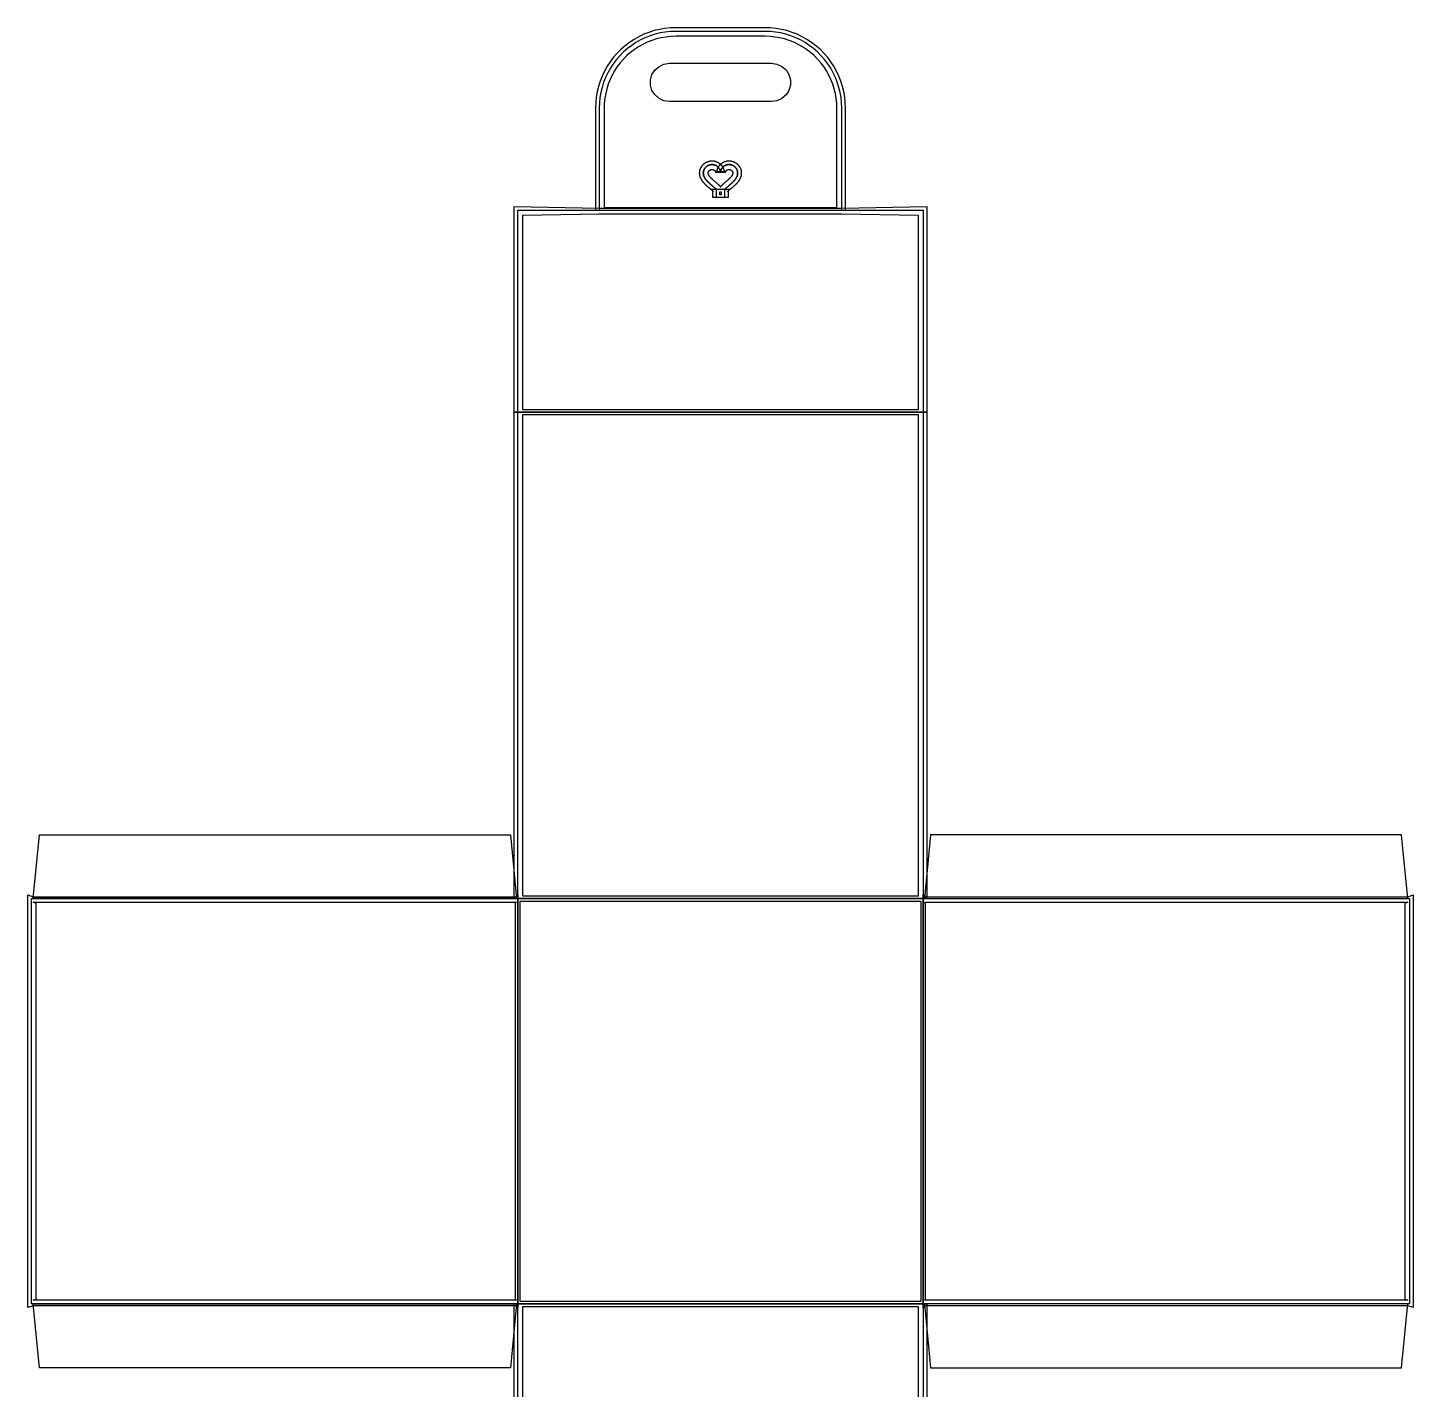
# Model space of a CAD drawing. Header units: millimetres. Extents: x -3 to 1126, y -13 to 1746.
# Drawn here: x -3 to 1126, y 637 to 1746 of the extents above; entities that cross this region are included whole.
import ezdxf

# ---------------------------------------------------------------- set-up
doc = ezdxf.new("R2010")
doc.units = ezdxf.units.MM
for name, color, linetype in [('BLEED', 5, 'Continuous'), ('CREASE', 4, 'Continuous'), ('CUT', 6, 'Continuous'), ('GLUE', 2, 'Continuous'), ('SAFE', 94, 'Continuous')]:
    doc.layers.add(name, color=color, linetype=linetype)

msp = doc.modelspace()

# ---------------------------------------------------------------- linework, layer by layer
at = {"layer": 'BLEED'}
for points in [[(459.5, 1597.5), (663.1, 1597.5), (663.1, 1680.7), (663, 1685.1), (662.5, 1689.6), (661.8, 1694), (660.7, 1698.3), (659.4, 1702.6), (657.7, 1706.7), (655.8, 1710.8), (653.6, 1714.7), (651.2, 1718.4), (648.5, 1722), (645.5, 1725.3), (642.4, 1728.5), (639, 1731.4), (635.5, 1734.1), (631.7, 1736.6), (627.8, 1738.7), (623.8, 1740.7), (619.6, 1742.3), (615.4, 1743.7), (611, 1744.7), (606.6, 1745.5), (602.2, 1745.9), (597.8, 1746.1), (524.9, 1746.1), (520.5, 1745.9), (516, 1745.5), (511.6, 1744.7), (507.3, 1743.7), (503, 1742.3), (498.9, 1740.7), (494.9, 1738.7), (491, 1736.6), (487.2, 1734.1), (483.7, 1731.4), (480.3, 1728.5), (477.1, 1725.3), (474.2, 1722), (471.5, 1718.4), (469.1, 1714.7), (466.9, 1710.8), (465, 1706.7), (463.3, 1702.6), (462, 1698.3), (460.9, 1694), (460.1, 1689.6), (459.7, 1685.1), (459.5, 1680.7)], [(553.8, 1614.4), (555.6, 1612.4), (555.6, 1612.5), (555.4, 1612.6), (555.3, 1612.7), (555.2, 1612.8), (555, 1613), (554.9, 1613.1), (554.8, 1613.2), (554.6, 1613.4), (554.5, 1613.5), (554.3, 1613.6), (554.2, 1613.8), (554, 1613.9), (553.9, 1614), (553.7, 1614.2), (553.5, 1614.3), (553.4, 1614.4), (553.2, 1614.6), (553, 1614.7), (552.9, 1614.8), (552.7, 1615), (552.5, 1615.1), (552.4, 1615.3), (552.2, 1615.4), (552, 1615.6), (551.9, 1615.7), (551.7, 1615.9), (551.5, 1616), (551.3, 1616.2), (551.2, 1616.3), (551, 1616.5), (550.8, 1616.6), (550.6, 1616.8), (550.5, 1617), (550.3, 1617.1), (550.1, 1617.3), (549.9, 1617.4), (549.8, 1617.6), (549.6, 1617.8), (549.4, 1617.9), (549.2, 1618.1), (549.1, 1618.3), (548.9, 1618.4), (548.7, 1618.6), (548.5, 1618.8), (548.4, 1619), (548.2, 1619.2), (548, 1619.3), (547.9, 1619.5), (547.7, 1619.7), (547.6, 1619.9), (547.4, 1620.1), (547.2, 1620.3), (547.1, 1620.5), (546.9, 1620.7), (546.8, 1620.9), (546.6, 1621.1), (546.5, 1621.3), (546.4, 1621.5), (546.2, 1621.7), (546.1, 1621.9), (546, 1622.1), (545.8, 1622.3), (545.7, 1622.6), (545.6, 1622.8), (545.5, 1623), (545.4, 1623.2), (545.3, 1623.5), (545.2, 1623.7), (545.1, 1623.9), (545, 1624.2), (544.9, 1624.4), (544.8, 1624.6), (544.8, 1624.9), (544.7, 1625.1), (544.6, 1625.4), (544.6, 1625.6), (544.5, 1625.9), (544.5, 1626.1), (544.4, 1626.4), (544.4, 1626.6), (544.4, 1626.9), (544.4, 1627.1), (544.3, 1627.4), (544.3, 1627.6), (544.3, 1627.9), (544.3, 1628.1), (544.4, 1628.4), (544.4, 1628.6), (544.4, 1628.9), (544.5, 1629.1), (544.5, 1629.4), (544.5, 1629.6), (544.6, 1629.9), (544.7, 1630.1), (544.7, 1630.4), (544.8, 1630.6), (544.9, 1630.9), (545, 1631.1), (545.1, 1631.3), (545.2, 1631.6), (545.3, 1631.8), (545.4, 1632), (545.5, 1632.2), (545.6, 1632.5), (545.7, 1632.7), (545.9, 1632.9), (546, 1633.1), (546.2, 1633.3), (546.3, 1633.5), (546.5, 1633.7), (546.6, 1633.9), (546.8, 1634.1), (546.9, 1634.3), (547.1, 1634.4), (547.3, 1634.6), (547.5, 1634.8), (547.6, 1635), (547.8, 1635.1), (548, 1635.3), (548.2, 1635.4), (548.4, 1635.6), (548.6, 1635.7), (548.8, 1635.9), (549, 1636), (549.2, 1636.1), (549.5, 1636.3), (549.7, 1636.4), (549.9, 1636.5), (550.1, 1636.6), (550.3, 1636.7), (550.6, 1636.8), (550.8, 1636.9), (551, 1637), (551.3, 1637.1), (551.5, 1637.2), (551.7, 1637.2), (552, 1637.3), (552.2, 1637.4), (552.4, 1637.4), (552.7, 1637.5), (552.9, 1637.5), (553.2, 1637.5), (553.4, 1637.6), (553.6, 1637.6), (553.9, 1637.6), (554.1, 1637.6), (554.4, 1637.6), (554.6, 1637.6), (554.9, 1637.6), (555.1, 1637.6), (555.3, 1637.6), (555.6, 1637.6), (555.8, 1637.5), (556.1, 1637.5), (556.3, 1637.5), (556.5, 1637.4), (556.8, 1637.4), (557, 1637.3), (557.2, 1637.2), (557.4, 1637.2), (557.7, 1637.1), (557.9, 1637), (558.1, 1636.9), (558.3, 1636.8), (558.5, 1636.7), (558.7, 1636.6), (558.9, 1636.5), (559.1, 1636.4), (559.3, 1636.3), (559.5, 1636.2), (559.7, 1636.1), (559.9, 1636), (560.1, 1635.8), (560.3, 1635.7), (560.4, 1635.6), (560.6, 1635.5), (560.8, 1635.3), (560.9, 1635.2), (561.1, 1635), (561.2, 1634.9), (561.4, 1634.7), (561.5, 1634.6), (561.7, 1634.5), (561.8, 1634.3), (561.9, 1634.2), (562.1, 1634), (562.2, 1633.9), (562.3, 1633.7), (562.4, 1633.5), (562.5, 1633.4), (562.7, 1633.2), (562.8, 1633.1), (562.9, 1632.9), (562.9, 1632.8), (563, 1632.6), (563.1, 1632.5), (563.2, 1632.3), (563.3, 1632.2), (563.4, 1632), (563.4, 1631.9), (563.5, 1631.8), (563.6, 1631.6), (563.6, 1631.5), (563.7, 1631.3), (563.8, 1631.2), (563.8, 1631.1), (563.9, 1630.9), (563.9, 1630.8), (563.9, 1630.7), (564, 1630.5), (564, 1630.4), (564.1, 1630.3), (564.1, 1630.2), (564.1, 1630.1), (564.1, 1630), (564.2, 1629.9), (564.2, 1629.8), (564.2, 1629.7), (564.2, 1629.6), (564.3, 1629.5), (564.3, 1629.4), (564.3, 1629.3), (564.3, 1629.2), (564.3, 1629.1), (564.3, 1629.1), (564.3, 1629), (564.3, 1628.9), (564.3, 1628.9), (564.3, 1628.8), (564.3, 1628.7), (564.3, 1628.7), (564.3, 1628.7), (564.3, 1628.6), (561.3, 1628.6), (558.3, 1628.6), (558.3, 1628.7), (558.3, 1628.7), (558.3, 1628.7), (558.3, 1628.8), (558.4, 1628.9), (558.4, 1628.9), (558.4, 1629), (558.4, 1629.1), (558.4, 1629.1), (558.4, 1629.2), (558.4, 1629.3), (558.4, 1629.4), (558.4, 1629.5), (558.4, 1629.6), (558.5, 1629.7), (558.5, 1629.8), (558.5, 1629.9), (558.5, 1630), (558.6, 1630.1), (558.6, 1630.2), (558.6, 1630.3), (558.7, 1630.4), (558.7, 1630.5), (558.7, 1630.7), (558.8, 1630.8), (558.8, 1630.9), (558.9, 1631.1), (558.9, 1631.2), (559, 1631.3), (559, 1631.5), (559.1, 1631.6), (559.2, 1631.8), (559.2, 1631.9), (559.3, 1632), (559.4, 1632.2), (559.5, 1632.3), (559.6, 1632.5), (559.6, 1632.6), (559.7, 1632.8), (559.8, 1632.9), (559.9, 1633.1), (560, 1633.2), (560.1, 1633.4), (560.2, 1633.5), (560.4, 1633.7), (560.5, 1633.9), (560.6, 1634), (560.7, 1634.2), (560.9, 1634.3), (561, 1634.5), (561.1, 1634.6), (561.3, 1634.7), (561.4, 1634.9), (561.6, 1635), (561.7, 1635.2), (561.9, 1635.3), (562.1, 1635.5), (562.2, 1635.6), (562.4, 1635.7), (562.6, 1635.8), (562.8, 1636), (563, 1636.1), (563.2, 1636.2), (563.3, 1636.3), (563.5, 1636.4), (563.7, 1636.5), (563.9, 1636.6), (564.2, 1636.7), (564.4, 1636.8), (564.6, 1636.9), (564.8, 1637), (565, 1637.1), (565.2, 1637.2), (565.5, 1637.2), (565.7, 1637.3), (565.9, 1637.4), (566.2, 1637.4), (566.4, 1637.5), (566.6, 1637.5), (566.9, 1637.5), (567.1, 1637.6), (567.3, 1637.6), (567.6, 1637.6), (567.8, 1637.6), (568.1, 1637.6), (568.3, 1637.6), (568.5, 1637.6), (568.8, 1637.6), (569, 1637.6), (569.3, 1637.6), (569.5, 1637.5), (569.8, 1637.5), (570, 1637.5), (570.2, 1637.4), (570.5, 1637.4), (570.7, 1637.3), (571, 1637.2), (571.2, 1637.2), (571.4, 1637.1), (571.7, 1637), (571.9, 1636.9), (572.1, 1636.8), (572.3, 1636.7), (572.6, 1636.6), (572.8, 1636.5), (573, 1636.4), (573.2, 1636.3), (573.4, 1636.1), (573.7, 1636), (573.9, 1635.9), (574.1, 1635.7), (574.3, 1635.6), (574.5, 1635.4), (574.7, 1635.3), (574.8, 1635.1), (575, 1635), (575.2, 1634.8), (575.4, 1634.6), (575.6, 1634.4), (575.7, 1634.3), (575.9, 1634.1), (576.1, 1633.9), (576.2, 1633.7), (576.4, 1633.5), (576.5, 1633.3), (576.7, 1633.1), (576.8, 1632.9), (576.9, 1632.7), (577.1, 1632.5), (577.2, 1632.2), (577.3, 1632), (577.4, 1631.8), (577.5, 1631.6), (577.6, 1631.3), (577.7, 1631.1), (577.8, 1630.9), (577.9, 1630.6), (578, 1630.4), (578, 1630.1), (578.1, 1629.9), (578.1, 1629.6), (578.2, 1629.4), (578.2, 1629.1), (578.3, 1628.9), (578.3, 1628.6), (578.3, 1628.4), (578.3, 1628.1), (578.3, 1627.9), (578.3, 1627.6), (578.3, 1627.4), (578.3, 1627.1), (578.3, 1626.9), (578.3, 1626.6), (578.2, 1626.4), (578.2, 1626.1), (578.2, 1625.9), (578.1, 1625.6), (578.1, 1625.4), (578, 1625.1), (577.9, 1624.9), (577.9, 1624.6), (577.8, 1624.4), (577.7, 1624.2), (577.6, 1623.9), (577.5, 1623.7), (577.4, 1623.5), (577.3, 1623.2), (577.2, 1623), (577.1, 1622.8), (577, 1622.6), (576.8, 1622.3), (576.7, 1622.1), (576.6, 1621.9), (576.5, 1621.7), (576.3, 1621.5), (576.2, 1621.3), (576, 1621.1), (575.9, 1620.9), (575.7, 1620.7), (575.6, 1620.5), (575.4, 1620.3), (575.3, 1620.1), (575.1, 1619.9), (575, 1619.7), (574.8, 1619.5), (574.6, 1619.3), (574.5, 1619.2), (574.3, 1619), (574.1, 1618.8), (574, 1618.6), (573.8, 1618.4), (573.6, 1618.3), (573.5, 1618.1), (573.3, 1617.9), (573.1, 1617.8), (572.9, 1617.6), (572.8, 1617.4), (572.6, 1617.3), (572.4, 1617.1), (572.2, 1617), (572, 1616.8), (571.9, 1616.6), (571.7, 1616.5), (571.5, 1616.3), (571.3, 1616.2), (571.2, 1616), (571, 1615.9), (570.8, 1615.7), (570.6, 1615.6), (570.5, 1615.4), (570.3, 1615.3), (570.1, 1615.1), (570, 1615), (569.8, 1614.8), (569.6, 1614.7), (569.5, 1614.6), (569.3, 1614.4), (569.1, 1614.3), (569, 1614.2), (568.8, 1614), (568.7, 1613.9), (568.5, 1613.8), (568.4, 1613.6), (568.2, 1613.5), (568.1, 1613.4), (567.9, 1613.2), (567.8, 1613.1), (567.6, 1613), (567.5, 1612.8), (567.4, 1612.7), (567.2, 1612.6), (567.1, 1612.5), (567.1, 1612.4), (568.8, 1614.4)], [(554.9, 1607.9), (567.8, 1607.9), (567.8, 1614.4), (554.9, 1614.4)], [(393.2, 1600.5), (462.5, 1599), (660.1, 1599), (729.4, 1600.5), (729.4, 1432.9), (393.2, 1432.9)], [(393.2, 1432.9), (729.4, 1432.9), (729.4, 1036.6), (393.2, 1036.6)], [(-3, 1039.6), (1.5, 1038.1), (395.2, 1038.1), (396.2, 1039.6), (396.2, 703.4), (395.2, 704.9), (1.5, 704.9), (-3, 703.4)], [(726.4, 1039.6), (727.4, 1038.1), (1121.2, 1038.1), (1125.7, 1039.6), (1125.7, 703.4), (1121.2, 704.9), (727.4, 704.9), (726.4, 703.4)], [(396.2, 1036.6), (726.4, 1036.6), (726.4, 706.4), (396.2, 706.4)], [(393.2, 706.4), (729.4, 706.4), (729.4, 310.2), (393.2, 310.2)]]:
    msp.add_lwpolyline(points, close=True, dxfattribs=at)
at = {"layer": 'CREASE'}
for p, q in [((564.8, 1614.4), (557.9, 1614.4)), ((557.9, 1607.9), (564.8, 1607.9)), ((462.5, 1597.5), (660.1, 1597.5)), ((396.2, 1432.9), (726.4, 1432.9)), ((1.5, 1036.6), (395.2, 1036.6)), ((396.2, 1036.6), (726.4, 1036.6)), ((396.2, 706.4), (396.2, 1036.6)), ((726.4, 1036.6), (726.4, 706.4)), ((727.4, 1036.6), (1121.2, 1036.6)), ((395.2, 706.4), (1.5, 706.4)), ((726.4, 706.4), (396.2, 706.4)), ((1121.2, 706.4), (727.4, 706.4))]:
    msp.add_line(p, q, dxfattribs=at)
at = {"layer": 'CUT'}
for points in [[(660.1, 1597.5), (660.1, 1680.7), (660, 1684.9), (659.6, 1689.2), (658.8, 1693.4), (657.8, 1697.5), (656.5, 1701.6), (655, 1705.5), (653.1, 1709.4), (651.1, 1713.1), (648.7, 1716.7), (646.1, 1720.1), (643.3, 1723.3), (640.3, 1726.3), (637.1, 1729.1), (633.7, 1731.7), (630.2, 1734), (626.4, 1736.1), (622.6, 1737.9), (618.6, 1739.5), (614.6, 1740.8), (610.4, 1741.8), (606.2, 1742.5), (602, 1742.9), (597.7, 1743.1), (524.9, 1743.1), (520.7, 1742.9), (516.4, 1742.5), (512.2, 1741.8), (508.1, 1740.8), (504, 1739.5), (500.1, 1737.9), (496.2, 1736.1), (492.5, 1734), (489, 1731.7), (485.6, 1729.1), (482.3, 1726.3), (479.3, 1723.3), (476.5, 1720.1), (474, 1716.7), (471.6, 1713.1), (469.5, 1709.4), (467.7, 1705.5), (466.1, 1701.6), (464.9, 1697.5), (463.8, 1693.4), (463.1, 1689.2), (462.7, 1684.9), (462.5, 1680.7), (462.5, 1597.5)], [(557.9, 1614.4), (557.8, 1614.5), (557.6, 1614.7), (557.5, 1614.8), (557.3, 1614.9), (557.2, 1615.1), (557.1, 1615.2), (556.9, 1615.3), (556.8, 1615.5), (556.6, 1615.6), (556.4, 1615.7), (556.3, 1615.9), (556.1, 1616), (556, 1616.1), (555.8, 1616.3), (555.7, 1616.4), (555.5, 1616.6), (555.3, 1616.7), (555.2, 1616.8), (555, 1617), (554.8, 1617.1), (554.7, 1617.3), (554.5, 1617.4), (554.3, 1617.6), (554.2, 1617.7), (554, 1617.9), (553.8, 1618), (553.6, 1618.1), (553.5, 1618.3), (553.3, 1618.4), (553.1, 1618.6), (553, 1618.7), (552.8, 1618.9), (552.6, 1619), (552.5, 1619.2), (552.3, 1619.3), (552.1, 1619.5), (552, 1619.6), (551.8, 1619.8), (551.6, 1619.9), (551.5, 1620.1), (551.3, 1620.2), (551.2, 1620.4), (551, 1620.6), (550.9, 1620.7), (550.7, 1620.9), (550.6, 1621), (550.4, 1621.2), (550.3, 1621.3), (550.1, 1621.5), (550, 1621.7), (549.9, 1621.8), (549.7, 1622), (549.6, 1622.2), (549.5, 1622.3), (549.3, 1622.5), (549.2, 1622.6), (549.1, 1622.8), (549, 1623), (548.9, 1623.1), (548.8, 1623.3), (548.6, 1623.5), (548.5, 1623.7), (548.4, 1623.8), (548.4, 1624), (548.3, 1624.2), (548.2, 1624.3), (548.1, 1624.5), (548, 1624.7), (547.9, 1624.9), (547.9, 1625), (547.8, 1625.2), (547.7, 1625.4), (547.7, 1625.5), (547.6, 1625.7), (547.6, 1625.9), (547.5, 1626.1), (547.5, 1626.2), (547.5, 1626.4), (547.4, 1626.6), (547.4, 1626.8), (547.4, 1626.9), (547.4, 1627.1), (547.4, 1627.3), (547.3, 1627.5), (547.3, 1627.6), (547.3, 1627.8), (547.3, 1628), (547.4, 1628.2), (547.4, 1628.3), (547.4, 1628.5), (547.4, 1628.7), (547.4, 1628.9), (547.5, 1629), (547.5, 1629.2), (547.6, 1629.4), (547.6, 1629.5), (547.7, 1629.7), (547.7, 1629.9), (547.8, 1630), (547.8, 1630.2), (547.9, 1630.3), (548, 1630.5), (548.1, 1630.7), (548.1, 1630.8), (548.2, 1631), (548.3, 1631.1), (548.4, 1631.3), (548.5, 1631.4), (548.6, 1631.6), (548.7, 1631.7), (548.8, 1631.8), (548.9, 1632), (549, 1632.1), (549.2, 1632.2), (549.3, 1632.4), (549.4, 1632.5), (549.5, 1632.6), (549.7, 1632.7), (549.8, 1632.9), (549.9, 1633), (550.1, 1633.1), (550.2, 1633.2), (550.3, 1633.3), (550.5, 1633.4), (550.6, 1633.5), (550.8, 1633.6), (550.9, 1633.7), (551.1, 1633.8), (551.3, 1633.8), (551.4, 1633.9), (551.6, 1634), (551.7, 1634.1), (551.9, 1634.1), (552.1, 1634.2), (552.2, 1634.2), (552.4, 1634.3), (552.6, 1634.4), (552.7, 1634.4), (552.9, 1634.4), (553.1, 1634.5), (553.2, 1634.5), (553.4, 1634.5), (553.6, 1634.6), (553.7, 1634.6), (553.9, 1634.6), (554.1, 1634.6), (554.2, 1634.6), (554.4, 1634.6), (554.6, 1634.6), (554.7, 1634.6), (554.9, 1634.6), (555.1, 1634.6), (555.2, 1634.6), (555.4, 1634.6), (555.6, 1634.5), (555.7, 1634.5), (555.9, 1634.5), (556.1, 1634.4), (556.2, 1634.4), (556.4, 1634.4), (556.5, 1634.3), (556.7, 1634.3), (556.8, 1634.2), (557, 1634.1), (557.1, 1634.1), (557.3, 1634), (557.4, 1633.9), (557.6, 1633.9), (557.7, 1633.8), (557.8, 1633.7), (558, 1633.6), (558.1, 1633.6), (558.2, 1633.5), (558.4, 1633.4), (558.5, 1633.3), (558.6, 1633.2), (558.7, 1633.1), (558.8, 1633), (559, 1632.9), (559.1, 1632.8), (559.2, 1632.7), (559.3, 1632.6), (559.4, 1632.5), (559.5, 1632.4), (559.6, 1632.3), (559.7, 1632.2), (559.8, 1632.1), (559.9, 1632), (559.9, 1631.9), (560, 1631.8), (560.1, 1631.7), (560.2, 1631.5), (560.3, 1631.4), (560.3, 1631.3), (560.4, 1631.2), (560.5, 1631.1), (560.5, 1631), (560.6, 1630.9), (560.6, 1630.8), (560.7, 1630.7), (560.7, 1630.6), (560.8, 1630.5), (560.8, 1630.4), (560.9, 1630.3), (560.9, 1630.2), (561, 1630.1), (561, 1630), (561, 1629.9), (561.1, 1629.8), (561.1, 1629.7), (561.1, 1629.6), (561.1, 1629.6), (561.2, 1629.5), (561.2, 1629.4), (561.2, 1629.3), (561.2, 1629.3), (561.2, 1629.2), (561.3, 1629.1), (561.3, 1629.1), (561.3, 1629), (561.3, 1628.9), (561.3, 1628.9), (561.3, 1628.8), (561.3, 1628.8), (561.3, 1628.8), (561.3, 1628.7), (561.3, 1628.7), (561.3, 1628.7), (561.3, 1628.6), (561.3, 1628.6), (561.3, 1628.6), (561.3, 1628.6), (561.3, 1628.6), (561.3, 1628.6), (561.3, 1628.6), (561.3, 1628.6), (561.3, 1628.6), (561.3, 1628.6), (561.3, 1628.6), (561.3, 1628.6), (561.3, 1628.6), (561.3, 1628.7), (561.3, 1628.7), (561.4, 1628.7), (561.4, 1628.8), (561.4, 1628.8), (561.4, 1628.8), (561.4, 1628.9), (561.4, 1628.9), (561.4, 1629), (561.4, 1629.1), (561.4, 1629.1), (561.4, 1629.2), (561.4, 1629.3), (561.5, 1629.3), (561.5, 1629.4), (561.5, 1629.5), (561.5, 1629.6), (561.6, 1629.6), (561.6, 1629.7), (561.6, 1629.8), (561.6, 1629.9), (561.7, 1630), (561.7, 1630.1), (561.8, 1630.2), (561.8, 1630.3), (561.8, 1630.4), (561.9, 1630.5), (561.9, 1630.6), (562, 1630.7), (562, 1630.8), (562.1, 1630.9), (562.2, 1631), (562.2, 1631.1), (562.3, 1631.2), (562.4, 1631.3), (562.4, 1631.4), (562.5, 1631.5), (562.6, 1631.7), (562.7, 1631.8), (562.7, 1631.9), (562.8, 1632), (562.9, 1632.1), (563, 1632.2), (563.1, 1632.3), (563.2, 1632.4), (563.3, 1632.5), (563.4, 1632.6), (563.5, 1632.7), (563.6, 1632.8), (563.7, 1632.9), (563.8, 1633), (564, 1633.1), (564.1, 1633.2), (564.2, 1633.3), (564.3, 1633.4), (564.4, 1633.5), (564.6, 1633.6), (564.7, 1633.6), (564.8, 1633.7), (565, 1633.8), (565.1, 1633.9), (565.3, 1633.9), (565.4, 1634), (565.6, 1634.1), (565.7, 1634.1), (565.8, 1634.2), (566, 1634.3), (566.2, 1634.3), (566.3, 1634.4), (566.5, 1634.4), (566.6, 1634.4), (566.8, 1634.5), (566.9, 1634.5), (567.1, 1634.5), (567.3, 1634.6), (567.4, 1634.6), (567.6, 1634.6), (567.8, 1634.6), (567.9, 1634.6), (568.1, 1634.6), (568.3, 1634.6), (568.4, 1634.6), (568.6, 1634.6), (568.8, 1634.6), (568.9, 1634.6), (569.1, 1634.6), (569.3, 1634.5), (569.5, 1634.5), (569.6, 1634.5), (569.8, 1634.4), (570, 1634.4), (570.1, 1634.4), (570.3, 1634.3), (570.5, 1634.2), (570.6, 1634.2), (570.8, 1634.1), (571, 1634.1), (571.1, 1634), (571.3, 1633.9), (571.4, 1633.8), (571.6, 1633.8), (571.7, 1633.7), (571.9, 1633.6), (572, 1633.5), (572.2, 1633.4), (572.3, 1633.3), (572.5, 1633.2), (572.6, 1633.1), (572.8, 1633), (572.9, 1632.9), (573, 1632.7), (573.2, 1632.6), (573.3, 1632.5), (573.4, 1632.4), (573.5, 1632.2), (573.6, 1632.1), (573.8, 1632), (573.9, 1631.8), (574, 1631.7), (574.1, 1631.6), (574.2, 1631.4), (574.3, 1631.3), (574.4, 1631.1), (574.5, 1631), (574.5, 1630.8), (574.6, 1630.7), (574.7, 1630.5), (574.8, 1630.3), (574.8, 1630.2), (574.9, 1630), (575, 1629.9), (575, 1629.7), (575.1, 1629.5), (575.1, 1629.4), (575.2, 1629.2), (575.2, 1629), (575.2, 1628.9), (575.3, 1628.7), (575.3, 1628.5), (575.3, 1628.3), (575.3, 1628.2), (575.3, 1628), (575.3, 1627.8), (575.3, 1627.6), (575.3, 1627.5), (575.3, 1627.3), (575.3, 1627.1), (575.3, 1626.9), (575.3, 1626.8), (575.3, 1626.6), (575.2, 1626.4), (575.2, 1626.2), (575.1, 1626.1), (575.1, 1625.9), (575.1, 1625.7), (575, 1625.5), (574.9, 1625.4), (574.9, 1625.2), (574.8, 1625), (574.7, 1624.9), (574.7, 1624.7), (574.6, 1624.5), (574.5, 1624.3), (574.4, 1624.2), (574.3, 1624), (574.2, 1623.8), (574.1, 1623.7), (574, 1623.5), (573.9, 1623.3), (573.8, 1623.1), (573.7, 1623), (573.6, 1622.8), (573.5, 1622.6), (573.3, 1622.5), (573.2, 1622.3), (573.1, 1622.2), (573, 1622), (572.8, 1621.8), (572.7, 1621.7), (572.5, 1621.5), (572.4, 1621.3), (572.3, 1621.2), (572.1, 1621), (572, 1620.9), (571.8, 1620.7), (571.7, 1620.6), (571.5, 1620.4), (571.4, 1620.2), (571.2, 1620.1), (571, 1619.9), (570.9, 1619.8), (570.7, 1619.6), (570.5, 1619.5), (570.4, 1619.3), (570.2, 1619.2), (570, 1619), (569.9, 1618.9), (569.7, 1618.7), (569.5, 1618.6), (569.4, 1618.4), (569.2, 1618.3), (569, 1618.1), (568.9, 1618), (568.7, 1617.9), (568.5, 1617.7), (568.4, 1617.6), (568.2, 1617.4), (568, 1617.3), (567.9, 1617.1), (567.7, 1617), (567.5, 1616.8), (567.4, 1616.7), (567.2, 1616.6), (567, 1616.4), (566.9, 1616.3), (566.7, 1616.1), (566.5, 1616), (566.4, 1615.9), (566.2, 1615.7), (566.1, 1615.6), (565.9, 1615.5), (565.8, 1615.3), (565.6, 1615.2), (565.5, 1615.1), (565.3, 1614.9), (565.2, 1614.8), (565.1, 1614.7), (564.9, 1614.5), (564.8, 1614.4)], [(557.9, 1614.4), (557.9, 1607.9)], [(564.8, 1607.9), (564.8, 1614.4)], [(396.2, 1432.9), (396.2, 1597.5), (462.5, 1597.5)], [(660.1, 1597.5), (726.4, 1597.5), (726.4, 1432.9)], [(396.2, 1036.6), (396.2, 1432.9)], [(726.4, 1432.9), (726.4, 1036.6)], [(1.5, 706.4), (0, 706.4), (0, 1036.6), (1.5, 1036.6)], [(395.2, 1036.6), (396.2, 1036.6)], [(726.4, 1036.6), (727.4, 1036.6)], [(1121.2, 1036.6), (1122.7, 1036.6), (1122.7, 706.4), (1121.2, 706.4)], [(396.2, 706.4), (395.2, 706.4)], [(396.2, 310.2), (396.2, 706.4)], [(726.4, 706.4), (726.4, 310.2)], [(727.4, 706.4), (726.4, 706.4)]]:
    msp.add_lwpolyline(points, dxfattribs=at)
for points in [[(519.7, 1717.1), (602.9, 1717.1), (607.3, 1716.4), (611.4, 1714.6), (614.7, 1711.7), (617.1, 1708), (618.4, 1703.7), (618.4, 1699.3), (617.1, 1695), (614.7, 1691.3), (611.4, 1688.4), (607.3, 1686.5), (602.9, 1685.9), (519.7, 1685.9), (515.3, 1686.5), (511.3, 1688.4), (508, 1691.3), (505.5, 1695), (504.3, 1699.3), (504.3, 1703.7), (505.5, 1708), (508, 1711.7), (511.3, 1714.6), (515.3, 1716.4)], [(557.9, 1607.9), (564.8, 1607.9), (564.8, 1614.4), (564.8, 1614.4), (564.9, 1614.5), (565.1, 1614.7), (565.2, 1614.8), (565.3, 1614.9), (565.5, 1615.1), (565.6, 1615.2), (565.8, 1615.3), (565.9, 1615.5), (566.1, 1615.6), (566.2, 1615.7), (566.4, 1615.9), (566.5, 1616), (566.7, 1616.1), (566.9, 1616.3), (567, 1616.4), (567.2, 1616.6), (567.4, 1616.7), (567.5, 1616.8), (567.7, 1617), (567.9, 1617.1), (568, 1617.3), (568.2, 1617.4), (568.4, 1617.6), (568.5, 1617.7), (568.7, 1617.9), (568.9, 1618), (569, 1618.1), (569.2, 1618.3), (569.4, 1618.4), (569.5, 1618.6), (569.7, 1618.7), (569.9, 1618.9), (570, 1619), (570.2, 1619.2), (570.4, 1619.3), (570.5, 1619.5), (570.7, 1619.6), (570.9, 1619.8), (571, 1619.9), (571.2, 1620.1), (571.4, 1620.2), (571.5, 1620.4), (571.7, 1620.6), (571.8, 1620.7), (572, 1620.9), (572.1, 1621), (572.3, 1621.2), (572.4, 1621.3), (572.5, 1621.5), (572.7, 1621.7), (572.8, 1621.8), (573, 1622), (573.1, 1622.2), (573.2, 1622.3), (573.3, 1622.5), (573.5, 1622.6), (573.6, 1622.8), (573.7, 1623), (573.8, 1623.1), (573.9, 1623.3), (574, 1623.5), (574.1, 1623.7), (574.2, 1623.8), (574.3, 1624), (574.4, 1624.2), (574.5, 1624.3), (574.6, 1624.5), (574.7, 1624.7), (574.7, 1624.9), (574.8, 1625), (574.9, 1625.2), (574.9, 1625.4), (575, 1625.5), (575.1, 1625.7), (575.1, 1625.9), (575.1, 1626.1), (575.2, 1626.2), (575.2, 1626.4), (575.3, 1626.6), (575.3, 1626.8), (575.3, 1626.9), (575.3, 1627.1), (575.3, 1627.3), (575.3, 1627.5), (575.3, 1627.6), (575.3, 1627.8), (575.3, 1628), (575.3, 1628.2), (575.3, 1628.3), (575.3, 1628.5), (575.3, 1628.7), (575.2, 1628.9), (575.2, 1629), (575.2, 1629.2), (575.1, 1629.4), (575.1, 1629.5), (575, 1629.7), (575, 1629.9), (574.9, 1630), (574.8, 1630.2), (574.8, 1630.3), (574.7, 1630.5), (574.6, 1630.7), (574.5, 1630.8), (574.5, 1631), (574.4, 1631.1), (574.3, 1631.3), (574.2, 1631.4), (574.1, 1631.6), (574, 1631.7), (573.9, 1631.8), (573.8, 1632), (573.6, 1632.1), (573.5, 1632.2), (573.4, 1632.4), (573.3, 1632.5), (573.2, 1632.6), (573, 1632.7), (572.9, 1632.9), (572.8, 1633), (572.6, 1633.1), (572.5, 1633.2), (572.3, 1633.3), (572.2, 1633.4), (572, 1633.5), (571.9, 1633.6), (571.7, 1633.7), (571.6, 1633.8), (571.4, 1633.8), (571.3, 1633.9), (571.1, 1634), (571, 1634.1), (570.8, 1634.1), (570.6, 1634.2), (570.5, 1634.2), (570.3, 1634.3), (570.1, 1634.4), (570, 1634.4), (569.8, 1634.4), (569.6, 1634.5), (569.5, 1634.5), (569.3, 1634.5), (569.1, 1634.6), (568.9, 1634.6), (568.8, 1634.6), (568.6, 1634.6), (568.4, 1634.6), (568.3, 1634.6), (568.1, 1634.6), (567.9, 1634.6), (567.8, 1634.6), (567.6, 1634.6), (567.4, 1634.6), (567.3, 1634.6), (567.1, 1634.5), (566.9, 1634.5), (566.8, 1634.5), (566.6, 1634.4), (566.5, 1634.4), (566.3, 1634.4), (566.2, 1634.3), (566, 1634.3), (565.8, 1634.2), (565.7, 1634.1), (565.6, 1634.1), (565.4, 1634), (565.3, 1633.9), (565.1, 1633.9), (565, 1633.8), (564.8, 1633.7), (564.7, 1633.6), (564.6, 1633.6), (564.4, 1633.5), (564.3, 1633.4), (564.2, 1633.3), (564.1, 1633.2), (564, 1633.1), (563.8, 1633), (563.7, 1632.9), (563.6, 1632.8), (563.5, 1632.7), (563.4, 1632.6), (563.3, 1632.5), (563.2, 1632.4), (563.1, 1632.3), (563, 1632.2), (562.9, 1632.1), (562.8, 1632), (562.7, 1631.9), (562.7, 1631.8), (562.6, 1631.7), (562.5, 1631.5), (562.4, 1631.4), (562.4, 1631.3), (562.3, 1631.2), (562.2, 1631.1), (562.2, 1631), (562.1, 1630.9), (562, 1630.8), (562, 1630.7), (561.9, 1630.6), (561.9, 1630.5), (561.8, 1630.4), (561.8, 1630.3), (561.8, 1630.2), (561.7, 1630.1), (561.7, 1630), (561.6, 1629.9), (561.6, 1629.8), (561.6, 1629.7), (561.6, 1629.6), (561.5, 1629.6), (561.5, 1629.5), (561.5, 1629.4), (561.5, 1629.3), (561.4, 1629.3), (561.4, 1629.2), (561.4, 1629.1), (561.4, 1629.1), (561.4, 1629), (561.4, 1628.9), (561.4, 1628.9), (561.4, 1628.8), (561.4, 1628.8), (561.4, 1628.8), (561.4, 1628.7), (561.3, 1628.7), (561.3, 1628.7), (561.3, 1628.6), (561.3, 1628.6), (561.3, 1628.6), (561.3, 1628.6), (561.3, 1628.6), (561.3, 1628.6), (561.3, 1628.6), (561.3, 1628.6), (561.3, 1628.6), (561.3, 1628.6), (561.3, 1628.6), (561.3, 1628.6), (561.3, 1628.6), (561.3, 1628.7), (561.3, 1628.7), (561.3, 1628.7), (561.3, 1628.8), (561.3, 1628.8), (561.3, 1628.8), (561.3, 1628.9), (561.3, 1628.9), (561.3, 1629), (561.3, 1629.1), (561.3, 1629.1), (561.2, 1629.2), (561.2, 1629.3), (561.2, 1629.3), (561.2, 1629.4), (561.2, 1629.5), (561.1, 1629.6), (561.1, 1629.6), (561.1, 1629.7), (561.1, 1629.8), (561, 1629.9), (561, 1630), (561, 1630.1), (560.9, 1630.2), (560.9, 1630.3), (560.8, 1630.4), (560.8, 1630.5), (560.7, 1630.6), (560.7, 1630.7), (560.6, 1630.8), (560.6, 1630.9), (560.5, 1631), (560.5, 1631.1), (560.4, 1631.2), (560.3, 1631.3), (560.3, 1631.4), (560.2, 1631.5), (560.1, 1631.7), (560, 1631.8), (559.9, 1631.9), (559.9, 1632), (559.8, 1632.1), (559.7, 1632.2), (559.6, 1632.3), (559.5, 1632.4), (559.4, 1632.5), (559.3, 1632.6), (559.2, 1632.7), (559.1, 1632.8), (559, 1632.9), (558.8, 1633), (558.7, 1633.1), (558.6, 1633.2), (558.5, 1633.3), (558.4, 1633.4), (558.2, 1633.5), (558.1, 1633.6), (558, 1633.6), (557.8, 1633.7), (557.7, 1633.8), (557.6, 1633.9), (557.4, 1633.9), (557.3, 1634), (557.1, 1634.1), (557, 1634.1), (556.8, 1634.2), (556.7, 1634.3), (556.5, 1634.3), (556.4, 1634.4), (556.2, 1634.4), (556.1, 1634.4), (555.9, 1634.5), (555.7, 1634.5), (555.6, 1634.5), (555.4, 1634.6), (555.2, 1634.6), (555.1, 1634.6), (554.9, 1634.6), (554.7, 1634.6), (554.6, 1634.6), (554.4, 1634.6), (554.2, 1634.6), (554.1, 1634.6), (553.9, 1634.6), (553.7, 1634.6), (553.6, 1634.6), (553.4, 1634.5), (553.2, 1634.5), (553.1, 1634.5), (552.9, 1634.4), (552.7, 1634.4), (552.6, 1634.4), (552.4, 1634.3), (552.2, 1634.2), (552.1, 1634.2), (551.9, 1634.1), (551.7, 1634.1), (551.6, 1634), (551.4, 1633.9), (551.3, 1633.8), (551.1, 1633.8), (550.9, 1633.7), (550.8, 1633.6), (550.6, 1633.5), (550.5, 1633.4), (550.3, 1633.3), (550.2, 1633.2), (550.1, 1633.1), (549.9, 1633), (549.8, 1632.9), (549.7, 1632.7), (549.5, 1632.6), (549.4, 1632.5), (549.3, 1632.4), (549.2, 1632.2), (549, 1632.1), (548.9, 1632), (548.8, 1631.8), (548.7, 1631.7), (548.6, 1631.6), (548.5, 1631.4), (548.4, 1631.3), (548.3, 1631.1), (548.2, 1631), (548.1, 1630.8), (548.1, 1630.7), (548, 1630.5), (547.9, 1630.3), (547.8, 1630.2), (547.8, 1630), (547.7, 1629.9), (547.7, 1629.7), (547.6, 1629.5), (547.6, 1629.4), (547.5, 1629.2), (547.5, 1629), (547.4, 1628.9), (547.4, 1628.7), (547.4, 1628.5), (547.4, 1628.3), (547.4, 1628.2), (547.3, 1628), (547.3, 1627.8), (547.3, 1627.6), (547.3, 1627.5), (547.4, 1627.3), (547.4, 1627.1), (547.4, 1626.9), (547.4, 1626.8), (547.4, 1626.6), (547.5, 1626.4), (547.5, 1626.2), (547.5, 1626.1), (547.6, 1625.9), (547.6, 1625.7), (547.7, 1625.5), (547.7, 1625.4), (547.8, 1625.2), (547.9, 1625), (547.9, 1624.9), (548, 1624.7), (548.1, 1624.5), (548.2, 1624.3), (548.3, 1624.2), (548.4, 1624), (548.4, 1623.8), (548.5, 1623.7), (548.6, 1623.5), (548.8, 1623.3), (548.9, 1623.1), (549, 1623), (549.1, 1622.8), (549.2, 1622.6), (549.3, 1622.5), (549.5, 1622.3), (549.6, 1622.2), (549.7, 1622), (549.9, 1621.8), (550, 1621.7), (550.1, 1621.5), (550.3, 1621.3), (550.4, 1621.2), (550.6, 1621), (550.7, 1620.9), (550.9, 1620.7), (551, 1620.6), (551.2, 1620.4), (551.3, 1620.2), (551.5, 1620.1), (551.6, 1619.9), (551.8, 1619.8), (552, 1619.6), (552.1, 1619.5), (552.3, 1619.3), (552.5, 1619.2), (552.6, 1619), (552.8, 1618.9), (553, 1618.7), (553.1, 1618.6), (553.3, 1618.4), (553.5, 1618.3), (553.6, 1618.1), (553.8, 1618), (554, 1617.9), (554.2, 1617.7), (554.3, 1617.6), (554.5, 1617.4), (554.7, 1617.3), (554.8, 1617.1), (555, 1617), (555.2, 1616.8), (555.3, 1616.7), (555.5, 1616.6), (555.7, 1616.4), (555.8, 1616.3), (556, 1616.1), (556.1, 1616), (556.3, 1615.9), (556.4, 1615.7), (556.6, 1615.6), (556.8, 1615.5), (556.9, 1615.3), (557.1, 1615.2), (557.2, 1615.1), (557.3, 1614.9), (557.5, 1614.8), (557.6, 1614.7), (557.8, 1614.5), (557.9, 1614.4), (557.9, 1614.4)]]:
    msp.add_lwpolyline(points, close=True, dxfattribs=at)
at = {"layer": 'GLUE'}
for points in [[(395.2, 1036.6), (1.5, 1036.6), (6.5, 1088.6), (390.2, 1088.6)], [(727.4, 1036.6), (1121.2, 1036.6), (1116.2, 1088.6), (732.4, 1088.6)], [(1.5, 706.4), (395.2, 706.4), (390.2, 654.4), (6.5, 654.4)], [(1121.2, 706.4), (727.4, 706.4), (732.4, 654.4), (1116.2, 654.4)]]:
    msp.add_lwpolyline(points, close=True, dxfattribs=at)
at = {"layer": 'SAFE'}
for points in [[(466.5, 1599.5), (656.1, 1599.5), (656.1, 1680.6), (656, 1684.7), (655.6, 1688.6), (654.9, 1692.6), (654, 1696.4), (652.8, 1700.2), (651.3, 1703.9), (649.6, 1707.5), (647.6, 1711), (645.4, 1714.4), (643, 1717.5), (640.4, 1720.5), (637.6, 1723.4), (634.6, 1726), (631.4, 1728.4), (628.1, 1730.6), (624.6, 1732.5), (621, 1734.2), (617.3, 1735.7), (613.5, 1736.9), (609.6, 1737.9), (605.7, 1738.5), (601.7, 1738.9), (597.7, 1739.1), (525, 1739.1), (521, 1738.9), (517, 1738.5), (513.1, 1737.9), (509.2, 1736.9), (505.4, 1735.7), (501.7, 1734.2), (498.1, 1732.5), (494.6, 1730.6), (491.3, 1728.4), (488.1, 1726), (485.1, 1723.4), (482.3, 1720.5), (479.6, 1717.5), (477.2, 1714.4), (475, 1711), (473.1, 1707.5), (471.4, 1703.9), (469.9, 1700.2), (468.7, 1696.4), (467.8, 1692.6), (467.1, 1688.6), (466.7, 1684.7), (466.5, 1680.6)], [(561.5, 1616.4), (560.6, 1617.3), (560.4, 1617.6), (560.2, 1617.7), (560.1, 1617.9), (559.9, 1618), (559.7, 1618.2), (559.6, 1618.3), (559.4, 1618.4), (559.3, 1618.6), (559.1, 1618.7), (558.9, 1618.9), (558.8, 1619), (558.6, 1619.2), (558.4, 1619.3), (558.3, 1619.5), (558.1, 1619.6), (557.9, 1619.7), (557.8, 1619.9), (557.6, 1620), (557.4, 1620.2), (557.3, 1620.3), (557.1, 1620.5), (556.9, 1620.6), (556.8, 1620.7), (556.6, 1620.9), (556.4, 1621), (556.3, 1621.2), (556.1, 1621.3), (555.9, 1621.5), (555.8, 1621.6), (555.6, 1621.7), (555.5, 1621.9), (555.3, 1622), (555.1, 1622.1), (555, 1622.3), (554.8, 1622.4), (554.7, 1622.6), (554.6, 1622.7), (554.4, 1622.8), (554.3, 1623), (554.1, 1623.1), (554, 1623.2), (553.9, 1623.4), (553.7, 1623.5), (553.6, 1623.6), (553.5, 1623.8), (553.4, 1623.9), (553.2, 1624), (553.1, 1624.1), (553, 1624.3), (552.9, 1624.4), (552.8, 1624.5), (552.7, 1624.6), (552.6, 1624.8), (552.5, 1624.9), (552.4, 1625), (552.4, 1625.1), (552.3, 1625.2), (552.2, 1625.4), (552.1, 1625.5), (552.1, 1625.6), (552, 1625.7), (551.9, 1625.8), (551.9, 1625.9), (551.8, 1626), (551.8, 1626.1), (551.7, 1626.2), (551.7, 1626.3), (551.6, 1626.4), (551.6, 1626.5), (551.6, 1626.6), (551.5, 1626.7), (551.5, 1626.8), (551.5, 1626.8), (551.4, 1626.9), (551.4, 1627), (551.4, 1627.1), (551.4, 1627.2), (551.4, 1627.2), (551.4, 1627.3), (551.4, 1627.4), (551.4, 1627.5), (551.3, 1627.5), (551.3, 1627.6), (551.3, 1627.7), (551.3, 1627.7), (551.3, 1627.8), (551.3, 1627.9), (551.4, 1627.9), (551.4, 1628), (551.4, 1628.1), (551.4, 1628.1), (551.4, 1628.2), (551.4, 1628.3), (551.4, 1628.3), (551.4, 1628.4), (551.5, 1628.5), (551.5, 1628.5), (551.5, 1628.6), (551.5, 1628.7), (551.6, 1628.7), (551.6, 1628.8), (551.6, 1628.9), (551.7, 1628.9), (551.7, 1629), (551.7, 1629), (551.8, 1629.1), (551.8, 1629.2), (551.9, 1629.2), (551.9, 1629.3), (551.9, 1629.4), (552, 1629.4), (552, 1629.5), (552.1, 1629.5), (552.2, 1629.6), (552.2, 1629.7), (552.3, 1629.7), (552.3, 1629.8), (552.4, 1629.8), (552.5, 1629.9), (552.5, 1629.9), (552.6, 1630), (552.7, 1630), (552.7, 1630.1), (552.8, 1630.1), (552.9, 1630.2), (552.9, 1630.2), (553, 1630.2), (553.1, 1630.3), (553.1, 1630.3), (553.2, 1630.3), (553.3, 1630.4), (553.4, 1630.4), (553.4, 1630.4), (553.5, 1630.5), (553.6, 1630.5), (553.7, 1630.5), (553.7, 1630.5), (553.8, 1630.5), (553.9, 1630.6), (554, 1630.6), (554, 1630.6), (554.1, 1630.6), (554.2, 1630.6), (554.2, 1630.6), (554.3, 1630.6), (554.4, 1630.6), (554.5, 1630.6), (554.5, 1630.6), (554.6, 1630.6), (554.7, 1630.6), (554.7, 1630.6), (554.8, 1630.6), (554.9, 1630.6), (554.9, 1630.6), (555, 1630.6), (555.1, 1630.6), (555.1, 1630.6), (555.2, 1630.5), (555.2, 1630.5), (555.3, 1630.5), (555.4, 1630.5), (555.4, 1630.5), (555.5, 1630.4), (555.5, 1630.4), (555.6, 1630.4), (555.7, 1630.4), (555.7, 1630.3), (555.8, 1630.3), (555.8, 1630.3), (555.9, 1630.2), (555.9, 1630.2), (556, 1630.2), (556.1, 1630.1), (556.1, 1630.1), (556.2, 1630), (556.2, 1630), (556.3, 1630), (556.3, 1629.9), (556.4, 1629.9), (556.4, 1629.8), (556.5, 1629.8), (556.5, 1629.7), (556.6, 1629.7), (556.6, 1629.6), (556.6, 1629.6), (556.7, 1629.5), (556.7, 1629.5), (556.8, 1629.4), (556.8, 1629.4), (556.8, 1629.3), (556.9, 1629.3), (556.9, 1629.2), (557, 1629.2), (557, 1629.1), (557, 1629.1), (557, 1629), (557.1, 1629), (557.1, 1628.9), (557.1, 1628.9), (557.1, 1628.8), (557.2, 1628.8), (557.2, 1628.7), (557.2, 1628.7), (557.2, 1628.6), (557.2, 1628.6), (557.3, 1628.6), (557.3, 1628.5), (557.3, 1628.5), (557.3, 1628.5), (557.3, 1628.4), (557.3, 1628.4), (557.3, 1628.4), (557.3, 1628.3), (557.3, 1628.3), (557.3, 1628.3), (557.3, 1628.3), (557.4, 1628.3), (557.4, 1628.3), (557.4, 1628.3), (557.4, 1628.3), (557.4, 1628.3), (557.4, 1628.3), (557.4, 1628.3), (557.4, 1628.3), (557.4, 1628.3), (557.4, 1628.3), (557.3, 1628.3), (557.3, 1628.3), (557.3, 1628.4), (557.3, 1628.4), (557.3, 1628.4), (557.3, 1628.5), (557.3, 1628.5), (561.3, 1628.5), (565.3, 1628.5), (565.3, 1628.5), (565.3, 1628.4), (565.3, 1628.4), (565.3, 1628.4), (565.3, 1628.3), (565.3, 1628.3), (565.3, 1628.3), (565.3, 1628.3), (565.3, 1628.3), (565.3, 1628.3), (565.3, 1628.3), (565.3, 1628.3), (565.3, 1628.3), (565.3, 1628.3), (565.3, 1628.3), (565.3, 1628.3), (565.3, 1628.3), (565.3, 1628.3), (565.3, 1628.3), (565.3, 1628.3), (565.4, 1628.4), (565.4, 1628.4), (565.4, 1628.4), (565.4, 1628.5), (565.4, 1628.5), (565.4, 1628.5), (565.4, 1628.6), (565.4, 1628.6), (565.4, 1628.6), (565.5, 1628.7), (565.5, 1628.7), (565.5, 1628.8), (565.5, 1628.8), (565.6, 1628.9), (565.6, 1628.9), (565.6, 1629), (565.6, 1629), (565.7, 1629.1), (565.7, 1629.1), (565.7, 1629.2), (565.8, 1629.2), (565.8, 1629.3), (565.8, 1629.3), (565.9, 1629.4), (565.9, 1629.4), (565.9, 1629.5), (566, 1629.5), (566, 1629.6), (566.1, 1629.6), (566.1, 1629.7), (566.2, 1629.7), (566.2, 1629.8), (566.3, 1629.8), (566.3, 1629.9), (566.4, 1629.9), (566.4, 1630), (566.5, 1630), (566.5, 1630), (566.6, 1630.1), (566.6, 1630.1), (566.7, 1630.2), (566.7, 1630.2), (566.8, 1630.2), (566.8, 1630.3), (566.9, 1630.3), (567, 1630.3), (567, 1630.4), (567.1, 1630.4), (567.1, 1630.4), (567.2, 1630.4), (567.3, 1630.5), (567.3, 1630.5), (567.4, 1630.5), (567.4, 1630.5), (567.5, 1630.5), (567.6, 1630.6), (567.6, 1630.6), (567.7, 1630.6), (567.8, 1630.6), (567.8, 1630.6), (567.9, 1630.6), (568, 1630.6), (568, 1630.6), (568.1, 1630.6), (568.2, 1630.6), (568.2, 1630.6), (568.3, 1630.6), (568.4, 1630.6), (568.4, 1630.6), (568.5, 1630.6), (568.6, 1630.6), (568.7, 1630.6), (568.7, 1630.6), (568.8, 1630.6), (568.9, 1630.5), (568.9, 1630.5), (569, 1630.5), (569.1, 1630.5), (569.2, 1630.5), (569.2, 1630.4), (569.3, 1630.4), (569.4, 1630.4), (569.5, 1630.3), (569.5, 1630.3), (569.6, 1630.3), (569.7, 1630.2), (569.8, 1630.2), (569.8, 1630.2), (569.9, 1630.1), (570, 1630.1), (570, 1630), (570.1, 1630), (570.2, 1629.9), (570.2, 1629.9), (570.3, 1629.8), (570.3, 1629.8), (570.4, 1629.7), (570.5, 1629.7), (570.5, 1629.6), (570.6, 1629.5), (570.6, 1629.5), (570.7, 1629.4), (570.7, 1629.4), (570.8, 1629.3), (570.8, 1629.2), (570.9, 1629.2), (570.9, 1629.1), (571, 1629), (571, 1629), (571, 1628.9), (571.1, 1628.9), (571.1, 1628.8), (571.1, 1628.7), (571.1, 1628.7), (571.2, 1628.6), (571.2, 1628.5), (571.2, 1628.5), (571.2, 1628.4), (571.3, 1628.3), (571.3, 1628.3), (571.3, 1628.2), (571.3, 1628.1), (571.3, 1628.1), (571.3, 1628), (571.3, 1627.9), (571.3, 1627.9), (571.3, 1627.8), (571.3, 1627.7), (571.3, 1627.7), (571.3, 1627.6), (571.3, 1627.5), (571.3, 1627.5), (571.3, 1627.4), (571.3, 1627.3), (571.3, 1627.2), (571.3, 1627.2), (571.3, 1627.1), (571.3, 1627), (571.2, 1626.9), (571.2, 1626.8), (571.2, 1626.8), (571.2, 1626.7), (571.1, 1626.6), (571.1, 1626.5), (571.1, 1626.4), (571, 1626.3), (571, 1626.2), (570.9, 1626.1), (570.9, 1626), (570.8, 1625.9), (570.8, 1625.8), (570.7, 1625.7), (570.6, 1625.6), (570.6, 1625.5), (570.5, 1625.4), (570.4, 1625.2), (570.3, 1625.1), (570.2, 1625), (570.2, 1624.9), (570.1, 1624.8), (570, 1624.6), (569.9, 1624.5), (569.8, 1624.4), (569.7, 1624.3), (569.5, 1624.1), (569.4, 1624), (569.3, 1623.9), (569.2, 1623.8), (569.1, 1623.6), (568.9, 1623.5), (568.8, 1623.4), (568.7, 1623.2), (568.5, 1623.1), (568.4, 1623), (568.3, 1622.8), (568.1, 1622.7), (568, 1622.6), (567.8, 1622.4), (567.7, 1622.3), (567.5, 1622.1), (567.4, 1622), (567.2, 1621.9), (567.1, 1621.7), (566.9, 1621.6), (566.7, 1621.5), (566.6, 1621.3), (566.4, 1621.2), (566.3, 1621), (566.1, 1620.9), (565.9, 1620.7), (565.8, 1620.6), (565.6, 1620.5), (565.4, 1620.3), (565.3, 1620.2), (565.1, 1620), (564.9, 1619.9), (564.8, 1619.7), (564.6, 1619.6), (564.4, 1619.5), (564.2, 1619.3), (564.1, 1619.2), (563.9, 1619), (563.7, 1618.9), (563.6, 1618.7), (563.4, 1618.6), (563.3, 1618.4), (563.1, 1618.3), (562.9, 1618.2), (562.8, 1618), (562.6, 1617.9), (562.5, 1617.7), (562.3, 1617.6), (562.1, 1617.3), (561.2, 1616.4)], [(561.9, 1609.9), (560.8, 1609.9), (560.8, 1612.4), (561.9, 1612.4)], [(400.2, 1593.5), (462.5, 1594.5), (660.1, 1594.5), (722.4, 1593.5), (722.4, 1434.9), (400.2, 1434.9)], [(400.2, 1430.9), (722.4, 1430.9), (722.4, 1038.6), (400.2, 1038.6)], [(4, 1032.6), (1.5, 1033.6), (395.2, 1033.6), (394.2, 1032.6), (394.2, 710.4), (395.2, 709.4), (1.5, 709.4), (4, 710.4)], [(398.2, 1034.6), (724.4, 1034.6), (724.4, 708.4), (398.2, 708.4)], [(728.4, 1032.6), (727.4, 1033.6), (1121.2, 1033.6), (1118.7, 1032.6), (1118.7, 710.4), (1121.2, 709.4), (727.4, 709.4), (728.4, 710.4)], [(400.2, 704.4), (722.4, 704.4), (722.4, 312.2), (400.2, 312.2)]]:
    msp.add_lwpolyline(points, close=True, dxfattribs=at)

doc.saveas('drawing.dxf')
